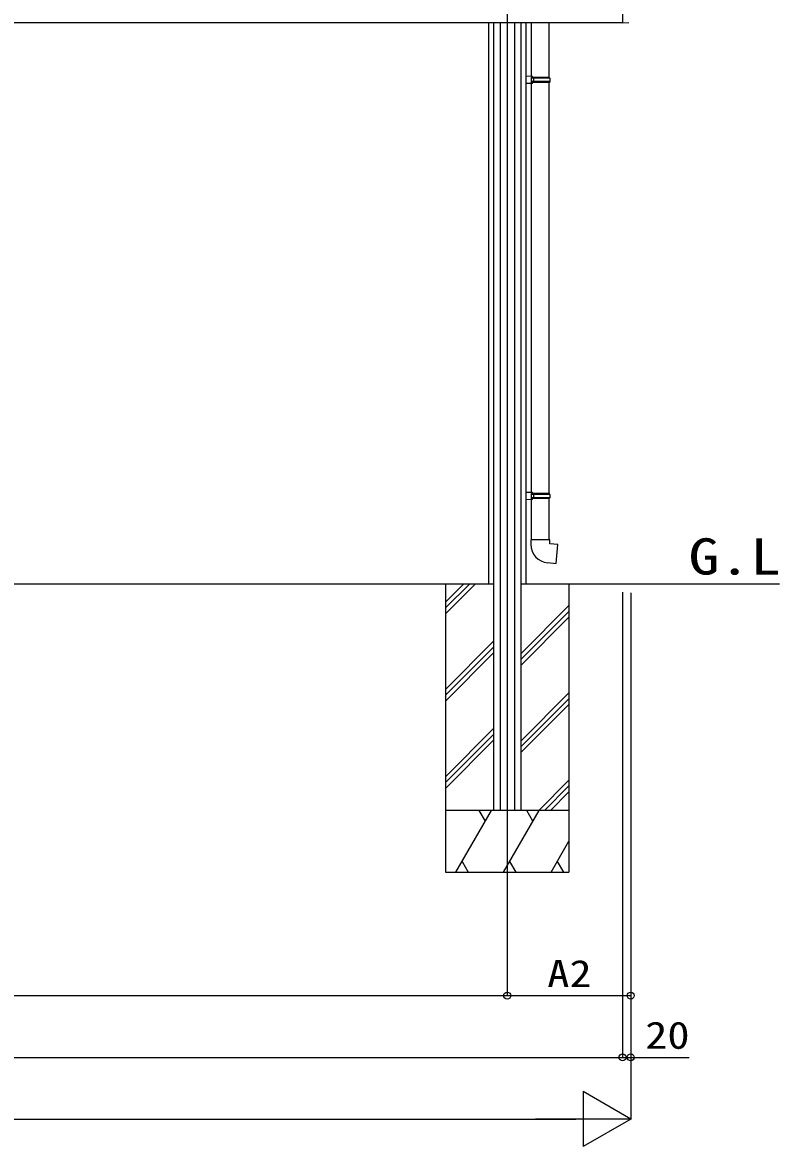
# Model space of a CAD drawing. Units: millimetres, scale not verified. Extents: x -11088 to 11088, y -17904 to 17951.
# Drawn here: x -1725 to 113, y 1386 to 4117 of the extents above; entities that cross this region are included whole.
import ezdxf
from ezdxf.enums import TextEntityAlignment as Align

# ---------------------------------------------------------------- set-up
doc = ezdxf.new("R2010")
doc.units = ezdxf.units.MM
doc.header["$LTSCALE"] = 100
doc.linetypes.add('CHAIN2', pattern=[12, 9, -1, 1, -1])
for name, color, linetype in [('0-1_USER1', 3, 'Continuous'), ('0-2_YKK_A1', 4, 'Continuous'), ('0-3_YKK_13', 4, 'Continuous'), ('0-4_YKK_12', 2, 'CHAIN2'), ('0-5_YKK_D', 6, 'Continuous')]:
    doc.layers.add(name, color=color, linetype=linetype)
doc.styles.add('ＭＳ ゴシック', font='')
doc.styles.get('ＭＳ ゴシック').set_extended_font_data('MS Gothic')

msp = doc.modelspace()

# ---------------------------------------------------------------- linework, layer by layer
at = {"layer": '0-2_YKK_A1'}
for p, q in [((-268.4, 4952.9), (-268.4, 4115.7)), ((-3848.4, 4116.2), (-268.4, 4116.2)), ((-593.6, 4116.2), (-593.6, 2752.2)), ((-581.4, 4116.2), (-581.4, 2202.2)), ((-565.9, 4116.2), (-565.9, 2202.2)), ((-530.9, 4116.2), (-530.9, 2202.2)), ((-515.4, 4116.2), (-515.4, 2202.2)), ((-503.2, 4116.2), (-503.2, 2752.2)), ((-581.4, 2752.2), (-2025.4, 2752.2)), ((-698.4, 2752.2), (-698.4, 2052.2)), ((-698.4, 2708.3), (-654.4, 2752.2)), ((-698.4, 2694.1), (-640.3, 2752.2)), ((-698.4, 2680), (-626.1, 2752.2)), ((112.8, 2752.2), (-515.4, 2752.2)), ((-398.4, 2752.2), (-398.4, 2052.2)), ((-515.4, 2582.9), (-398.4, 2699.9)), ((-515.4, 2568.8), (-398.4, 2685.8)), ((-515.4, 2554.6), (-398.4, 2671.6)), ((-698.4, 2496.1), (-581.4, 2613.1)), ((-698.4, 2482), (-581.4, 2599)), ((-698.4, 2467.8), (-581.4, 2584.8)), ((-515.4, 2370.8), (-398.4, 2487.8)), ((-515.4, 2356.6), (-398.4, 2473.6)), ((-515.4, 2342.5), (-398.4, 2459.5)), ((-698.4, 2284), (-581.4, 2401)), ((-698.4, 2269.9), (-581.4, 2386.9)), ((-698.4, 2255.7), (-581.4, 2372.7)), ((-471.8, 2202.2), (-398.4, 2275.6)), ((-457.7, 2202.2), (-398.4, 2261.5)), ((-443.5, 2202.2), (-398.4, 2247.3)), ((-398.4, 2202.2), (-698.4, 2202.2)), ((-672.9, 2052.2), (-586.3, 2202.2)), ((-601.3, 2176.3), (-616.3, 2202.2)), ((-557.5, 2052.2), (-470.8, 2202.2)), ((-485.8, 2176.3), (-500.8, 2202.2)), ((-442, 2052.2), (-398.4, 2127.7)), ((-657.9, 2078.2), (-642.9, 2052.2)), ((-542.5, 2078.2), (-527.5, 2052.2)), ((-427, 2078.2), (-412, 2052.2)), ((-698.4, 2052.2), (-398.4, 2052.2))]:
    msp.add_line(p, q, dxfattribs=at)
at = {"layer": '0-3_YKK_13'}
for p, q in [((-489.2, 3985.6), (-489.2, 4116.2)), ((-447.2, 4116.2), (-447.2, 3983)), ((-268.4, 4115.7), (-253.1, 4116.5)), ((-487.2, 3985.5), (-503.2, 3986)), ((-487.2, 3968.5), (-503.2, 3968.1)), ((-487.2, 3983.5), (-489.2, 3983.5)), ((-446.2, 3983), (-489.2, 3983)), ((-489.2, 3983), (-489.2, 3982.5)), ((-445.2, 3981), (-489.2, 3981)), ((-445.2, 3973), (-489.2, 3973)), ((-446.2, 3971), (-489.2, 3971)), ((-489.2, 2974.4), (-489.2, 3968.5)), ((-487.2, 3983.5), (-487.2, 3985.5)), ((-487.2, 3968.5), (-487.2, 3970.5)), ((-484.7, 3981), (-484.3, 3983)), ((-447.2, 3971), (-447.2, 2971.8)), ((-445.2, 3981), (-446.2, 3983)), ((-445.2, 3973), (-446.2, 3971)), ((-445.2, 3981), (-445.2, 3973)), ((-487.2, 2974.3), (-503.2, 2974.8)), ((-487.2, 2957.3), (-503.2, 2956.8)), ((-487.2, 2972.3), (-489.2, 2972.3)), ((-446.2, 2971.8), (-489.2, 2971.8)), ((-489.2, 2971.8), (-489.2, 2971.3)), ((-445.2, 2969.8), (-489.2, 2969.8)), ((-445.2, 2961.8), (-489.2, 2961.8)), ((-446.2, 2959.8), (-489.2, 2959.8)), ((-489.2, 2859.8), (-489.2, 2957.3)), ((-487.2, 2972.3), (-487.2, 2974.3)), ((-487.2, 2957.3), (-487.2, 2959.3)), ((-484.7, 2969.8), (-484.3, 2971.8)), ((-447.2, 2959.8), (-447.2, 2859.8)), ((-445.2, 2969.8), (-446.2, 2971.8)), ((-445.2, 2961.8), (-446.2, 2959.8)), ((-445.2, 2969.8), (-445.2, 2961.8)), ((-445.2, 2859.8), (-491.2, 2859.8)), ((-491.2, 2859.8), (-491.2, 2848.9)), ((-445.2, 2849.8), (-445.2, 2859.8))]:
    msp.add_line(p, q, dxfattribs=at)
for points in [[(-487.2, 3970.5), (-489.2, 3970.5), (-489.2, 3983.5)], [(-484.7, 3981), (-484.7, 3973), (-484.3, 3971)], [(-487.2, 2959.3), (-489.2, 2959.3), (-489.2, 2972.3)], [(-484.7, 2969.8), (-484.7, 2961.8), (-484.3, 2959.8)], [(-450.1, 2804.1), (-429.3, 2802.2), (-425.3, 2848.1), (-445.2, 2849.8)]]:
    msp.add_lwpolyline(points, dxfattribs=at)
msp.add_arc((-446.2, 2848.9), 45, 180, 265, dxfattribs=at)
at = {"layer": '0-4_YKK_12'}
for p, q in [((-548.4, 5345.8), (-548.4, 2102.2)), ((-548.4, 5021), (-548.4, 2006.8))]:
    msp.add_line(p, q, dxfattribs=at)
at = {"layer": '0-5_YKK_D'}
for p, q in [((-268.4, 2732.1), (-268.4, 1601.2)), ((-248.4, 2730.9), (-248.4, 1751.2)), ((-548.4, 2005.8), (-548.4, 1751.2)), ((-548.4, 1997.9), (-548.4, 1751.2)), ((-248.4, 1975.3), (-248.4, 1451.2)), ((-268.4, 1911), (-268.4, 1601.2)), ((-248.4, 1911), (-248.4, 1601.2)), ((-3568.4, 1752.2), (-548.4, 1752.2)), ((-548.4, 1752.2), (-248.4, 1752.2)), ((-3848.4, 1602.2), (-268.4, 1602.2)), ((-248.4, 1452.2), (-363.9, 1518.9)), ((-363.9, 1518.9), (-363.9, 1385.6)), ((-7315.1, 1452.2), (-381.7, 1452.2)), ((-248.4, 1452.2), (-479.3, 1452.2)), ((-248.4, 1452.2), (-363.9, 1385.6))]:
    msp.add_line(p, q, dxfattribs=at)
msp.add_lwpolyline([(-268.4, 1602.2), (-248.4, 1602.2), (-106.7, 1602.2)], dxfattribs=at)
for centre in [(-548.4, 1752.2), (-548.4, 1752.2), (-248.4, 1752.2), (-268.4, 1602.2), (-268.4, 1602.2), (-248.4, 1602.2)]:
    msp.add_circle(centre, 8.5, dxfattribs=at)

# ---------------------------------------------------------------- texts
at = {"layer": '0-1_USER1', "style": 'ＭＳ ゴシック', "width": 1.25}
msp.add_text('G.L', height=87.98, dxfattribs=at).set_placement((-108.2, 2748.9), align=Align.BOTTOM_LEFT)
at = {"layer": '0-5_YKK_D', "style": 'ＭＳ ゴシック', "width": 1.2}
for s, p in [('A2', (-451.2, 1753)), ('20', (-213.3, 1603.3))]:
    msp.add_text(s, height=65.98, dxfattribs=at).set_placement(p, align=Align.BOTTOM_LEFT)

doc.saveas('drawing.dxf')
